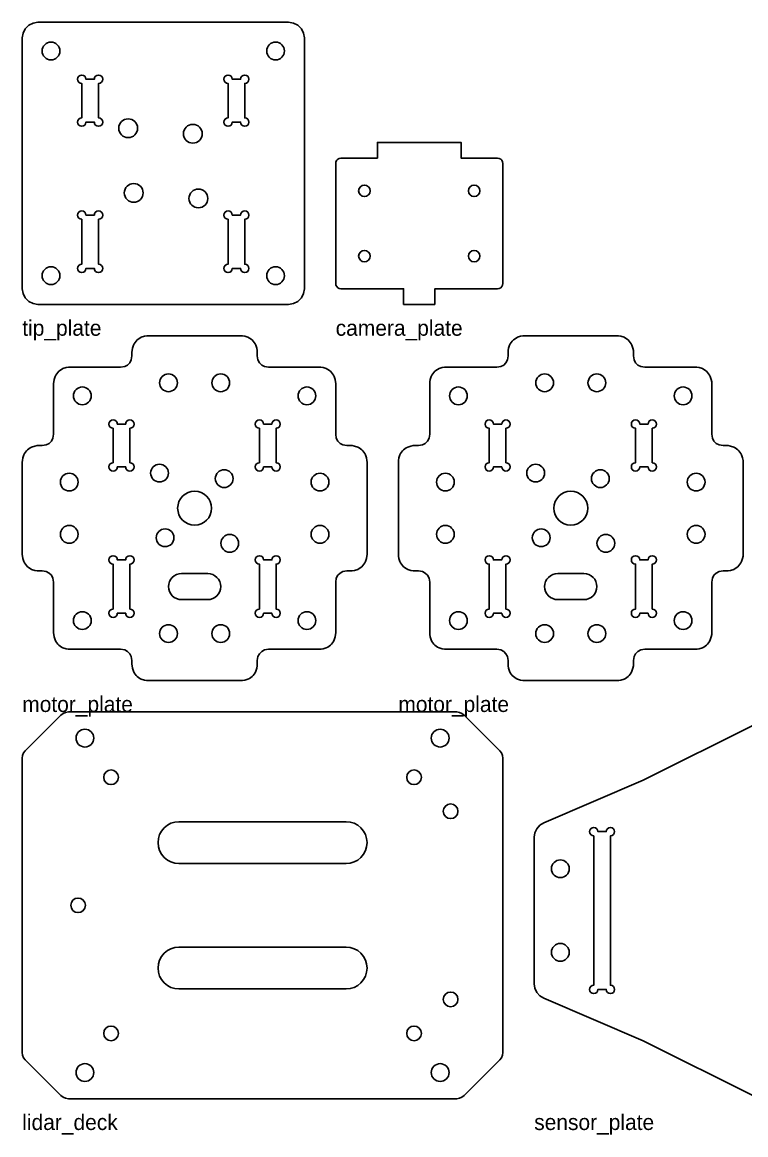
# Model space of a CAD drawing. Header units: millimetres. Extents: x 0 to 390, y -7 to 206.
# Drawn here: x 0 to 138.5, y -6.9 to 206 of the extents above; entities that cross this region are included whole.
import ezdxf

# ---------------------------------------------------------------- set-up
doc = ezdxf.new("R2010")
doc.units = ezdxf.units.MM
for name, color, linetype in [('CUT_INNER', 5, 'Continuous'), ('CUT_OUTER', 1, 'Continuous'), ('NOTES', 7, 'Continuous')]:
    doc.layers.add(name, color=color, linetype=linetype)

msp = doc.modelspace()

# ---------------------------------------------------------------- linework, layer by layer
at = {"layer": 'CUT_INNER'}
for points in [[(11.97, 186.33), (11.71, 186.16), (11.4, 186.1), (11.09, 186.16), (10.83, 186.33), (10.66, 186.59), (10.6, 186.9), (10.66, 187.21), (10.83, 187.47), (11.09, 187.64), (11.4, 187.7), (11.4, 194.3), (11.09, 194.36), (10.83, 194.53), (10.66, 194.79), (10.6, 195.1), (10.66, 195.41), (10.83, 195.67), (11.09, 195.84), (11.4, 195.9), (11.71, 195.84), (11.97, 195.67), (12.14, 195.41), (12.2, 195.1), (13.8, 195.1), (13.86, 195.41), (14.03, 195.67), (14.29, 195.84), (14.6, 195.9), (14.91, 195.84), (15.17, 195.67), (15.34, 195.41), (15.4, 195.1), (15.34, 194.79), (15.17, 194.53), (14.91, 194.36), (14.6, 194.3), (14.6, 187.7), (14.91, 187.64), (15.17, 187.47), (15.34, 187.21), (15.4, 186.9), (15.34, 186.59), (15.17, 186.33), (14.91, 186.16), (14.6, 186.1), (14.29, 186.16), (14.03, 186.33), (13.86, 186.59), (13.8, 186.9), (12.2, 186.9), (12.14, 186.59)], [(39.97, 186.33), (39.71, 186.16), (39.4, 186.1), (39.09, 186.16), (38.83, 186.33), (38.66, 186.59), (38.6, 186.9), (38.66, 187.21), (38.83, 187.47), (39.09, 187.64), (39.4, 187.7), (39.4, 194.3), (39.09, 194.36), (38.83, 194.53), (38.66, 194.79), (38.6, 195.1), (38.66, 195.41), (38.83, 195.67), (39.09, 195.84), (39.4, 195.9), (39.71, 195.84), (39.97, 195.67), (40.14, 195.41), (40.2, 195.1), (41.8, 195.1), (41.86, 195.41), (42.03, 195.67), (42.29, 195.84), (42.6, 195.9), (42.91, 195.84), (43.17, 195.67), (43.34, 195.41), (43.4, 195.1), (43.34, 194.79), (43.17, 194.53), (42.91, 194.36), (42.6, 194.3), (42.6, 187.7), (42.91, 187.64), (43.17, 187.47), (43.34, 187.21), (43.4, 186.9), (43.34, 186.59), (43.17, 186.33), (42.91, 186.16), (42.6, 186.1), (42.29, 186.16), (42.03, 186.33), (41.86, 186.59), (41.8, 186.9), (40.2, 186.9), (40.14, 186.59)], [(11.97, 158.33), (11.71, 158.16), (11.4, 158.1), (11.09, 158.16), (10.83, 158.33), (10.66, 158.59), (10.6, 158.9), (10.66, 159.21), (10.83, 159.47), (11.09, 159.64), (11.4, 159.7), (11.4, 168.3), (11.09, 168.36), (10.83, 168.53), (10.66, 168.79), (10.6, 169.1), (10.66, 169.41), (10.83, 169.67), (11.09, 169.84), (11.4, 169.9), (11.71, 169.84), (11.97, 169.67), (12.14, 169.41), (12.2, 169.1), (13.8, 169.1), (13.86, 169.41), (14.03, 169.67), (14.29, 169.84), (14.6, 169.9), (14.91, 169.84), (15.17, 169.67), (15.34, 169.41), (15.4, 169.1), (15.34, 168.79), (15.17, 168.53), (14.91, 168.36), (14.6, 168.3), (14.6, 159.7), (14.91, 159.64), (15.17, 159.47), (15.34, 159.21), (15.4, 158.9), (15.34, 158.59), (15.17, 158.33), (14.91, 158.16), (14.6, 158.1), (14.29, 158.16), (14.03, 158.33), (13.86, 158.59), (13.8, 158.9), (12.2, 158.9), (12.14, 158.59)], [(39.97, 158.33), (39.71, 158.16), (39.4, 158.1), (39.09, 158.16), (38.83, 158.33), (38.66, 158.59), (38.6, 158.9), (38.66, 159.21), (38.83, 159.47), (39.09, 159.64), (39.4, 159.7), (39.4, 168.3), (39.09, 168.36), (38.83, 168.53), (38.66, 168.79), (38.6, 169.1), (38.66, 169.41), (38.83, 169.67), (39.09, 169.84), (39.4, 169.9), (39.71, 169.84), (39.97, 169.67), (40.14, 169.41), (40.2, 169.1), (41.8, 169.1), (41.86, 169.41), (42.03, 169.67), (42.29, 169.84), (42.6, 169.9), (42.91, 169.84), (43.17, 169.67), (43.34, 169.41), (43.4, 169.1), (43.34, 168.79), (43.17, 168.53), (42.91, 168.36), (42.6, 168.3), (42.6, 159.7), (42.91, 159.64), (43.17, 159.47), (43.34, 159.21), (43.4, 158.9), (43.34, 158.59), (43.17, 158.33), (42.91, 158.16), (42.6, 158.1), (42.29, 158.16), (42.03, 158.33), (41.86, 158.59), (41.8, 158.9), (40.2, 158.9), (40.14, 158.59)], [(17.97, 120.33), (17.71, 120.16), (17.4, 120.1), (17.09, 120.16), (16.83, 120.33), (16.66, 120.59), (16.6, 120.9), (16.66, 121.21), (16.83, 121.47), (17.09, 121.64), (17.4, 121.7), (17.4, 128.3), (17.09, 128.36), (16.83, 128.53), (16.66, 128.79), (16.6, 129.1), (16.66, 129.41), (16.83, 129.67), (17.09, 129.84), (17.4, 129.9), (17.71, 129.84), (17.97, 129.67), (18.14, 129.41), (18.2, 129.1), (19.8, 129.1), (19.86, 129.41), (20.03, 129.67), (20.29, 129.84), (20.6, 129.9), (20.91, 129.84), (21.17, 129.67), (21.34, 129.41), (21.4, 129.1), (21.34, 128.79), (21.17, 128.53), (20.91, 128.36), (20.6, 128.3), (20.6, 121.7), (20.91, 121.64), (21.17, 121.47), (21.34, 121.21), (21.4, 120.9), (21.34, 120.59), (21.17, 120.33), (20.91, 120.16), (20.6, 120.1), (20.29, 120.16), (20.03, 120.33), (19.86, 120.59), (19.8, 120.9), (18.2, 120.9), (18.14, 120.59)], [(45.97, 120.33), (45.71, 120.16), (45.4, 120.1), (45.09, 120.16), (44.83, 120.33), (44.66, 120.59), (44.6, 120.9), (44.66, 121.21), (44.83, 121.47), (45.09, 121.64), (45.4, 121.7), (45.4, 128.3), (45.09, 128.36), (44.83, 128.53), (44.66, 128.79), (44.6, 129.1), (44.66, 129.41), (44.83, 129.67), (45.09, 129.84), (45.4, 129.9), (45.71, 129.84), (45.97, 129.67), (46.14, 129.41), (46.2, 129.1), (47.8, 129.1), (47.86, 129.41), (48.03, 129.67), (48.29, 129.84), (48.6, 129.9), (48.91, 129.84), (49.17, 129.67), (49.34, 129.41), (49.4, 129.1), (49.34, 128.79), (49.17, 128.53), (48.91, 128.36), (48.6, 128.3), (48.6, 121.7), (48.91, 121.64), (49.17, 121.47), (49.34, 121.21), (49.4, 120.9), (49.34, 120.59), (49.17, 120.33), (48.91, 120.16), (48.6, 120.1), (48.29, 120.16), (48.03, 120.33), (47.86, 120.59), (47.8, 120.9), (46.2, 120.9), (46.14, 120.59)], [(89.97, 120.33), (89.71, 120.16), (89.4, 120.1), (89.09, 120.16), (88.83, 120.33), (88.66, 120.59), (88.6, 120.9), (88.66, 121.21), (88.83, 121.47), (89.09, 121.64), (89.4, 121.7), (89.4, 128.3), (89.09, 128.36), (88.83, 128.53), (88.66, 128.79), (88.6, 129.1), (88.66, 129.41), (88.83, 129.67), (89.09, 129.84), (89.4, 129.9), (89.71, 129.84), (89.97, 129.67), (90.14, 129.41), (90.2, 129.1), (91.8, 129.1), (91.86, 129.41), (92.03, 129.67), (92.29, 129.84), (92.6, 129.9), (92.91, 129.84), (93.17, 129.67), (93.34, 129.41), (93.4, 129.1), (93.34, 128.79), (93.17, 128.53), (92.91, 128.36), (92.6, 128.3), (92.6, 121.7), (92.91, 121.64), (93.17, 121.47), (93.34, 121.21), (93.4, 120.9), (93.34, 120.59), (93.17, 120.33), (92.91, 120.16), (92.6, 120.1), (92.29, 120.16), (92.03, 120.33), (91.86, 120.59), (91.8, 120.9), (90.2, 120.9), (90.14, 120.59)], [(117.97, 120.33), (117.71, 120.16), (117.4, 120.1), (117.09, 120.16), (116.83, 120.33), (116.66, 120.59), (116.6, 120.9), (116.66, 121.21), (116.83, 121.47), (117.09, 121.64), (117.4, 121.7), (117.4, 128.3), (117.09, 128.36), (116.83, 128.53), (116.66, 128.79), (116.6, 129.1), (116.66, 129.41), (116.83, 129.67), (117.09, 129.84), (117.4, 129.9), (117.71, 129.84), (117.97, 129.67), (118.14, 129.41), (118.2, 129.1), (119.8, 129.1), (119.86, 129.41), (120.03, 129.67), (120.29, 129.84), (120.6, 129.9), (120.91, 129.84), (121.17, 129.67), (121.34, 129.41), (121.4, 129.1), (121.34, 128.79), (121.17, 128.53), (120.91, 128.36), (120.6, 128.3), (120.6, 121.7), (120.91, 121.64), (121.17, 121.47), (121.34, 121.21), (121.4, 120.9), (121.34, 120.59), (121.17, 120.33), (120.91, 120.16), (120.6, 120.1), (120.29, 120.16), (120.03, 120.33), (119.86, 120.59), (119.8, 120.9), (118.2, 120.9), (118.14, 120.59)], [(17.97, 92.33), (17.71, 92.16), (17.4, 92.1), (17.09, 92.16), (16.83, 92.33), (16.66, 92.59), (16.6, 92.9), (16.66, 93.21), (16.83, 93.47), (17.09, 93.64), (17.4, 93.7), (17.4, 102.3), (17.09, 102.36), (16.83, 102.53), (16.66, 102.79), (16.6, 103.1), (16.66, 103.41), (16.83, 103.67), (17.09, 103.84), (17.4, 103.9), (17.71, 103.84), (17.97, 103.67), (18.14, 103.41), (18.2, 103.1), (19.8, 103.1), (19.86, 103.41), (20.03, 103.67), (20.29, 103.84), (20.6, 103.9), (20.91, 103.84), (21.17, 103.67), (21.34, 103.41), (21.4, 103.1), (21.34, 102.79), (21.17, 102.53), (20.91, 102.36), (20.6, 102.3), (20.6, 93.7), (20.91, 93.64), (21.17, 93.47), (21.34, 93.21), (21.4, 92.9), (21.34, 92.59), (21.17, 92.33), (20.91, 92.16), (20.6, 92.1), (20.29, 92.16), (20.03, 92.33), (19.86, 92.59), (19.8, 92.9), (18.2, 92.9), (18.14, 92.59)], [(45.97, 92.33), (45.71, 92.16), (45.4, 92.1), (45.09, 92.16), (44.83, 92.33), (44.66, 92.59), (44.6, 92.9), (44.66, 93.21), (44.83, 93.47), (45.09, 93.64), (45.4, 93.7), (45.4, 102.3), (45.09, 102.36), (44.83, 102.53), (44.66, 102.79), (44.6, 103.1), (44.66, 103.41), (44.83, 103.67), (45.09, 103.84), (45.4, 103.9), (45.71, 103.84), (45.97, 103.67), (46.14, 103.41), (46.2, 103.1), (47.8, 103.1), (47.86, 103.41), (48.03, 103.67), (48.29, 103.84), (48.6, 103.9), (48.91, 103.84), (49.17, 103.67), (49.34, 103.41), (49.4, 103.1), (49.34, 102.79), (49.17, 102.53), (48.91, 102.36), (48.6, 102.3), (48.6, 93.7), (48.91, 93.64), (49.17, 93.47), (49.34, 93.21), (49.4, 92.9), (49.34, 92.59), (49.17, 92.33), (48.91, 92.16), (48.6, 92.1), (48.29, 92.16), (48.03, 92.33), (47.86, 92.59), (47.8, 92.9), (46.2, 92.9), (46.14, 92.59)], [(89.97, 92.33), (89.71, 92.16), (89.4, 92.1), (89.09, 92.16), (88.83, 92.33), (88.66, 92.59), (88.6, 92.9), (88.66, 93.21), (88.83, 93.47), (89.09, 93.64), (89.4, 93.7), (89.4, 102.3), (89.09, 102.36), (88.83, 102.53), (88.66, 102.79), (88.6, 103.1), (88.66, 103.41), (88.83, 103.67), (89.09, 103.84), (89.4, 103.9), (89.71, 103.84), (89.97, 103.67), (90.14, 103.41), (90.2, 103.1), (91.8, 103.1), (91.86, 103.41), (92.03, 103.67), (92.29, 103.84), (92.6, 103.9), (92.91, 103.84), (93.17, 103.67), (93.34, 103.41), (93.4, 103.1), (93.34, 102.79), (93.17, 102.53), (92.91, 102.36), (92.6, 102.3), (92.6, 93.7), (92.91, 93.64), (93.17, 93.47), (93.34, 93.21), (93.4, 92.9), (93.34, 92.59), (93.17, 92.33), (92.91, 92.16), (92.6, 92.1), (92.29, 92.16), (92.03, 92.33), (91.86, 92.59), (91.8, 92.9), (90.2, 92.9), (90.14, 92.59)], [(117.97, 92.33), (117.71, 92.16), (117.4, 92.1), (117.09, 92.16), (116.83, 92.33), (116.66, 92.59), (116.6, 92.9), (116.66, 93.21), (116.83, 93.47), (117.09, 93.64), (117.4, 93.7), (117.4, 102.3), (117.09, 102.36), (116.83, 102.53), (116.66, 102.79), (116.6, 103.1), (116.66, 103.41), (116.83, 103.67), (117.09, 103.84), (117.4, 103.9), (117.71, 103.84), (117.97, 103.67), (118.14, 103.41), (118.2, 103.1), (119.8, 103.1), (119.86, 103.41), (120.03, 103.67), (120.29, 103.84), (120.6, 103.9), (120.91, 103.84), (121.17, 103.67), (121.34, 103.41), (121.4, 103.1), (121.34, 102.79), (121.17, 102.53), (120.91, 102.36), (120.6, 102.3), (120.6, 93.7), (120.91, 93.64), (121.17, 93.47), (121.34, 93.21), (121.4, 92.9), (121.34, 92.59), (121.17, 92.33), (120.91, 92.16), (120.6, 92.1), (120.29, 92.16), (120.03, 92.33), (119.86, 92.59), (119.8, 92.9), (118.2, 92.9), (118.14, 92.59)], [(35.5, 100.5), (35.99, 100.45), (36.46, 100.31), (36.89, 100.08), (37.27, 99.77), (37.58, 99.39), (37.81, 98.96), (37.95, 98.49), (38, 98), (37.95, 97.51), (37.81, 97.04), (37.58, 96.61), (37.27, 96.23), (36.89, 95.92), (36.46, 95.69), (35.99, 95.55), (35.5, 95.5), (30.5, 95.5), (30.01, 95.55), (29.54, 95.69), (29.11, 95.92), (28.73, 96.23), (28.42, 96.61), (28.19, 97.04), (28.05, 97.51), (28, 98), (28.05, 98.49), (28.19, 98.96), (28.42, 99.39), (28.73, 99.77), (29.11, 100.08), (29.54, 100.31), (30.01, 100.45), (30.5, 100.5)], [(107.5, 100.5), (107.99, 100.45), (108.46, 100.31), (108.89, 100.08), (109.27, 99.77), (109.58, 99.39), (109.81, 98.96), (109.95, 98.49), (110, 98), (109.95, 97.51), (109.81, 97.04), (109.58, 96.61), (109.27, 96.23), (108.89, 95.92), (108.46, 95.69), (107.99, 95.55), (107.5, 95.5), (102.5, 95.5), (102.01, 95.55), (101.54, 95.69), (101.11, 95.92), (100.73, 96.23), (100.42, 96.61), (100.19, 97.04), (100.05, 97.51), (100, 98), (100.05, 98.49), (100.19, 98.96), (100.42, 99.39), (100.73, 99.77), (101.11, 100.08), (101.54, 100.31), (102.01, 100.45), (102.5, 100.5)], [(62, 53), (62.78, 52.92), (63.53, 52.7), (64.22, 52.33), (64.83, 51.83), (65.33, 51.22), (65.7, 50.53), (65.92, 49.78), (66, 49), (65.92, 48.22), (65.7, 47.47), (65.33, 46.78), (64.83, 46.17), (64.22, 45.67), (63.53, 45.3), (62.78, 45.08), (62, 45), (30, 45), (29.22, 45.08), (28.47, 45.3), (27.78, 45.67), (27.17, 46.17), (26.67, 46.78), (26.3, 47.47), (26.08, 48.22), (26, 49), (26.08, 49.78), (26.3, 50.53), (26.67, 51.22), (27.17, 51.83), (27.78, 52.33), (28.47, 52.7), (29.22, 52.92), (30, 53)], [(109.97, 20.33), (109.71, 20.16), (109.4, 20.1), (109.09, 20.16), (108.83, 20.33), (108.66, 20.59), (108.6, 20.9), (108.66, 21.21), (108.83, 21.47), (109.09, 21.64), (109.4, 21.7), (109.4, 50.3), (109.09, 50.36), (108.83, 50.53), (108.66, 50.79), (108.6, 51.1), (108.66, 51.41), (108.83, 51.67), (109.09, 51.84), (109.4, 51.9), (109.71, 51.84), (109.97, 51.67), (110.14, 51.41), (110.2, 51.1), (111.8, 51.1), (111.86, 51.41), (112.03, 51.67), (112.29, 51.84), (112.6, 51.9), (112.91, 51.84), (113.17, 51.67), (113.34, 51.41), (113.4, 51.1), (113.34, 50.79), (113.17, 50.53), (112.91, 50.36), (112.6, 50.3), (112.6, 21.7), (112.91, 21.64), (113.17, 21.47), (113.34, 21.21), (113.4, 20.9), (113.34, 20.59), (113.17, 20.33), (112.91, 20.16), (112.6, 20.1), (112.29, 20.16), (112.03, 20.33), (111.86, 20.59), (111.8, 20.9), (110.2, 20.9), (110.14, 20.59)], [(62, 29), (62.78, 28.92), (63.53, 28.7), (64.22, 28.33), (64.83, 27.83), (65.33, 27.22), (65.7, 26.53), (65.92, 25.78), (66, 25), (65.92, 24.22), (65.7, 23.47), (65.33, 22.78), (64.83, 22.17), (64.22, 21.67), (63.53, 21.3), (62.78, 21.08), (62, 21), (30, 21), (29.22, 21.08), (28.47, 21.3), (27.78, 21.67), (27.17, 22.17), (26.67, 22.78), (26.3, 23.47), (26.08, 24.22), (26, 25), (26.08, 25.78), (26.3, 26.53), (26.67, 27.22), (27.17, 27.83), (27.78, 28.33), (28.47, 28.7), (29.22, 28.92), (30, 29)]]:
    msp.add_lwpolyline(points, close=True, dxfattribs=at)
for centre, radius in [((5.5, 200.5), 1.7), ((48.5, 200.5), 1.7), ((20.28, 185.72), 1.8), ((32.66, 184.66), 1.8), ((21.34, 173.34), 1.8), ((65.5, 173.75), 1.1), ((86.5, 173.75), 1.1), ((33.72, 172.28), 1.8), ((65.5, 161.25), 1.1), ((86.5, 161.25), 1.1), ((5.5, 157.5), 1.7), ((48.5, 157.5), 1.7), ((28, 137), 1.7), ((38, 137), 1.7), ((100, 137), 1.7), ((110, 137), 1.7), ((11.5, 134.5), 1.7), ((54.5, 134.5), 1.7), ((83.5, 134.5), 1.7), ((126.5, 134.5), 1.7), ((26.28, 119.72), 1.7), ((98.28, 119.72), 1.7), ((9, 118), 1.7), ((38.66, 118.66), 1.7), ((57, 118), 1.7), ((81, 118), 1.7), ((110.66, 118.66), 1.7), ((129, 118), 1.7), ((33, 113), 3.25), ((105, 113), 3.25), ((9, 108), 1.7), ((27.34, 107.34), 1.7), ((57, 108), 1.7), ((81, 108), 1.7), ((99.34, 107.34), 1.7), ((129, 108), 1.7), ((39.72, 106.28), 1.7), ((111.72, 106.28), 1.7), ((11.5, 91.5), 1.7), ((54.5, 91.5), 1.7), ((83.5, 91.5), 1.7), ((126.5, 91.5), 1.7), ((28, 89), 1.7), ((38, 89), 1.7), ((100, 89), 1.7), ((110, 89), 1.7), ((12, 69), 1.7), ((80, 69), 1.7), ((17, 61.5), 1.4), ((75, 61.5), 1.4), ((82, 55), 1.4), ((103, 44), 1.7), ((10.7, 37), 1.4), ((103, 28), 1.7), ((82, 19), 1.4), ((17, 12.5), 1.4), ((75, 12.5), 1.4), ((12, 5), 1.7), ((80, 5), 1.7)]:
    msp.add_circle(centre, radius, dxfattribs=at)
at = {"layer": 'CUT_OUTER'}
for points in [[(3, 152), (2.07, 152.15), (1.24, 152.57), (0.57, 153.24), (0.15, 154.07), (0, 155), (0, 203), (0.15, 203.93), (0.57, 204.76), (1.24, 205.43), (2.07, 205.85), (3, 206), (51, 206), (51.93, 205.85), (52.76, 205.43), (53.43, 204.76), (53.85, 203.93), (54, 203), (54, 155), (53.85, 154.07), (53.43, 153.24), (52.76, 152.57), (51.93, 152.15), (51, 152)], [(79, 152), (73, 152), (73, 155), (61, 155), (60.69, 155.05), (60.41, 155.19), (60.19, 155.41), (60.05, 155.69), (60, 156), (60, 179), (60.05, 179.31), (60.19, 179.59), (60.41, 179.81), (60.69, 179.95), (61, 180), (68, 180), (68, 183), (84, 183), (84, 180), (91, 180), (91.31, 179.95), (91.59, 179.81), (91.81, 179.59), (91.95, 179.31), (92, 179), (92, 156), (91.95, 155.69), (91.81, 155.41), (91.59, 155.19), (91.31, 155.05), (91, 155), (79, 155)], [(0.02, 103.84), (0, 104.16), (0, 121.84), (0.02, 122.16), (0.1, 122.61), (0.29, 123.21), (0.43, 123.48), (0.8, 123.99), (1.01, 124.2), (1.52, 124.57), (1.79, 124.71), (2.39, 124.9), (2.84, 124.98), (3.16, 125), (3.84, 125), (4.61, 125.12), (5.16, 125.4), (5.6, 125.84), (5.88, 126.39), (6, 127.16), (6, 136.84), (6.02, 137.16), (6.1, 137.61), (6.29, 138.21), (6.43, 138.48), (6.8, 138.99), (7.01, 139.2), (7.52, 139.57), (7.79, 139.71), (8.39, 139.9), (8.84, 139.98), (9.16, 140), (18.84, 140), (19.61, 140.12), (20.16, 140.4), (20.6, 140.84), (20.88, 141.39), (21, 142.16), (21, 142.84), (21.02, 143.16), (21.1, 143.61), (21.29, 144.21), (21.43, 144.48), (21.8, 144.99), (22.01, 145.2), (22.52, 145.57), (22.79, 145.71), (23.39, 145.9), (23.84, 145.98), (24.16, 146), (41.84, 146), (42.16, 145.98), (42.61, 145.9), (43.21, 145.71), (43.48, 145.57), (43.99, 145.2), (44.2, 144.99), (44.57, 144.48), (44.71, 144.21), (44.9, 143.61), (44.98, 143.16), (45, 142.84), (45, 142.16), (45.12, 141.39), (45.4, 140.84), (45.84, 140.4), (46.39, 140.12), (47.16, 140), (56.84, 140), (57.16, 139.98), (57.61, 139.9), (58.21, 139.71), (58.48, 139.57), (58.99, 139.2), (59.2, 138.99), (59.57, 138.48), (59.71, 138.21), (59.9, 137.61), (59.98, 137.16), (60, 136.84), (60, 127.16), (60.12, 126.39), (60.4, 125.84), (60.84, 125.4), (61.39, 125.12), (62.16, 125), (62.84, 125), (63.16, 124.98), (63.61, 124.9), (64.21, 124.71), (64.48, 124.57), (64.99, 124.2), (65.2, 123.99), (65.57, 123.48), (65.71, 123.21), (65.9, 122.61), (65.98, 122.16), (66, 121.84), (66, 104.16), (65.98, 103.84), (65.9, 103.39), (65.71, 102.79), (65.57, 102.52), (65.2, 102.01), (64.99, 101.8), (64.48, 101.43), (64.21, 101.29), (63.61, 101.1), (63.16, 101.02), (62.84, 101), (62.16, 101), (61.39, 100.88), (60.84, 100.6), (60.4, 100.16), (60.12, 99.61), (60, 98.84), (60, 89.16), (59.98, 88.84), (59.9, 88.39), (59.71, 87.79), (59.57, 87.52), (59.2, 87.01), (58.99, 86.8), (58.48, 86.43), (58.21, 86.29), (57.61, 86.1), (57.16, 86.02), (56.84, 86), (47.16, 86), (46.39, 85.88), (45.84, 85.6), (45.4, 85.16), (45.12, 84.61), (45, 83.84), (45, 83.16), (44.98, 82.84), (44.9, 82.39), (44.71, 81.79), (44.57, 81.52), (44.2, 81.01), (43.99, 80.8), (43.48, 80.43), (43.21, 80.29), (42.61, 80.1), (42.16, 80.02), (41.84, 80), (24.16, 80), (23.84, 80.02), (23.39, 80.1), (22.79, 80.29), (22.52, 80.43), (22.01, 80.8), (21.8, 81.01), (21.43, 81.52), (21.29, 81.79), (21.1, 82.39), (21.02, 82.84), (21, 83.16), (21, 83.84), (20.88, 84.61), (20.6, 85.16), (20.16, 85.6), (19.61, 85.88), (18.84, 86), (9.16, 86), (8.84, 86.02), (8.39, 86.1), (7.79, 86.29), (7.52, 86.43), (7.01, 86.8), (6.8, 87.01), (6.43, 87.52), (6.29, 87.79), (6.1, 88.39), (6.02, 88.84), (6, 89.16), (6, 98.84), (5.88, 99.61), (5.6, 100.16), (5.16, 100.6), (4.61, 100.88), (3.84, 101), (3.16, 101), (2.84, 101.02), (2.39, 101.1), (1.79, 101.29), (1.52, 101.43), (1.01, 101.8), (0.8, 102.01), (0.43, 102.52), (0.29, 102.79), (0.1, 103.39)], [(72.02, 103.84), (72, 104.16), (72, 121.84), (72.02, 122.16), (72.1, 122.61), (72.29, 123.21), (72.43, 123.48), (72.8, 123.99), (73.01, 124.2), (73.52, 124.57), (73.79, 124.71), (74.39, 124.9), (74.84, 124.98), (75.16, 125), (75.84, 125), (76.61, 125.12), (77.16, 125.4), (77.6, 125.84), (77.88, 126.39), (78, 127.16), (78, 136.84), (78.02, 137.16), (78.1, 137.61), (78.29, 138.21), (78.43, 138.48), (78.8, 138.99), (79.01, 139.2), (79.52, 139.57), (79.79, 139.71), (80.39, 139.9), (80.84, 139.98), (81.16, 140), (90.84, 140), (91.61, 140.12), (92.16, 140.4), (92.6, 140.84), (92.88, 141.39), (93, 142.16), (93, 142.84), (93.02, 143.16), (93.1, 143.61), (93.29, 144.21), (93.43, 144.48), (93.8, 144.99), (94.01, 145.2), (94.52, 145.57), (94.79, 145.71), (95.39, 145.9), (95.84, 145.98), (96.16, 146), (113.84, 146), (114.16, 145.98), (114.61, 145.9), (115.21, 145.71), (115.48, 145.57), (115.99, 145.2), (116.2, 144.99), (116.57, 144.48), (116.71, 144.21), (116.9, 143.61), (116.98, 143.16), (117, 142.84), (117, 142.16), (117.12, 141.39), (117.4, 140.84), (117.84, 140.4), (118.39, 140.12), (119.16, 140), (128.84, 140), (129.16, 139.98), (129.61, 139.9), (130.21, 139.71), (130.48, 139.57), (130.99, 139.2), (131.2, 138.99), (131.57, 138.48), (131.71, 138.21), (131.9, 137.61), (131.98, 137.16), (132, 136.84), (132, 127.16), (132.12, 126.39), (132.4, 125.84), (132.84, 125.4), (133.39, 125.12), (134.16, 125), (134.84, 125), (135.16, 124.98), (135.61, 124.9), (136.21, 124.71), (136.48, 124.57), (136.99, 124.2), (137.2, 123.99), (137.57, 123.48), (137.71, 123.21), (137.9, 122.61), (137.98, 122.16), (138, 121.84), (138, 104.16), (137.98, 103.84), (137.9, 103.39), (137.71, 102.79), (137.57, 102.52), (137.2, 102.01), (136.99, 101.8), (136.48, 101.43), (136.21, 101.29), (135.61, 101.1), (135.16, 101.02), (134.84, 101), (134.16, 101), (133.39, 100.88), (132.84, 100.6), (132.4, 100.16), (132.12, 99.61), (132, 98.84), (132, 89.16), (131.98, 88.84), (131.9, 88.39), (131.71, 87.79), (131.57, 87.52), (131.2, 87.01), (130.99, 86.8), (130.48, 86.43), (130.21, 86.29), (129.61, 86.1), (129.16, 86.02), (128.84, 86), (119.16, 86), (118.39, 85.88), (117.84, 85.6), (117.4, 85.16), (117.12, 84.61), (117, 83.84), (117, 83.16), (116.98, 82.84), (116.9, 82.39), (116.71, 81.79), (116.57, 81.52), (116.2, 81.01), (115.99, 80.8), (115.48, 80.43), (115.21, 80.29), (114.61, 80.1), (114.16, 80.02), (113.84, 80), (96.16, 80), (95.84, 80.02), (95.39, 80.1), (94.79, 80.29), (94.52, 80.43), (94.01, 80.8), (93.8, 81.01), (93.43, 81.52), (93.29, 81.79), (93.1, 82.39), (93.02, 82.84), (93, 83.16), (93, 83.84), (92.88, 84.61), (92.6, 85.16), (92.16, 85.6), (91.61, 85.88), (90.84, 86), (81.16, 86), (80.84, 86.02), (80.39, 86.1), (79.79, 86.29), (79.52, 86.43), (79.01, 86.8), (78.8, 87.01), (78.43, 87.52), (78.29, 87.79), (78.1, 88.39), (78.02, 88.84), (78, 89.16), (78, 98.84), (77.88, 99.61), (77.6, 100.16), (77.16, 100.6), (76.61, 100.88), (75.84, 101), (75.16, 101), (74.84, 101.02), (74.39, 101.1), (73.79, 101.29), (73.52, 101.43), (73.01, 101.8), (72.8, 102.01), (72.43, 102.52), (72.29, 102.79), (72.1, 103.39)], [(0.59, 7.41), (0.27, 7.83), (0.07, 8.31), (0, 8.83), (0, 65.17), (0.07, 65.69), (0.27, 66.17), (0.59, 66.59), (7.41, 73.41), (7.83, 73.73), (8.31, 73.93), (8.83, 74), (83.17, 74), (83.69, 73.93), (84.17, 73.73), (84.59, 73.41), (91.41, 66.59), (91.73, 66.17), (91.93, 65.69), (92, 65.17), (92, 8.83), (91.93, 8.31), (91.73, 7.83), (91.41, 7.41), (84.59, 0.59), (84.17, 0.27), (83.69, 0.07), (83.17, 0), (8.83, 0), (8.31, 0.07), (7.83, 0.27), (7.41, 0.59)]]:
    msp.add_lwpolyline(points, close=True, dxfattribs=at)
msp.add_lwpolyline([(140.37, 0.32), (118.88, 11.05), (99.82, 19.22), (99.08, 19.68), (98.5, 20.33), (98.13, 21.12), (98, 21.98), (98, 50.02), (98.13, 50.88), (98.5, 51.67), (99.08, 52.32), (99.82, 52.78), (118.88, 60.95), (140.37, 71.68)], dxfattribs=at)

# ---------------------------------------------------------------- texts
at = {"layer": 'NOTES'}
for s, p in [('tip_plate', (0, 146)), ('camera_plate', (60, 146)), ('motor_plate', (0, 74)), ('motor_plate', (72, 74)), ('lidar_deck', (0, -6)), ('sensor_plate', (98, -6))]:
    msp.add_text(s, height=3, dxfattribs=at).set_placement(p)

doc.saveas('drawing.dxf')
